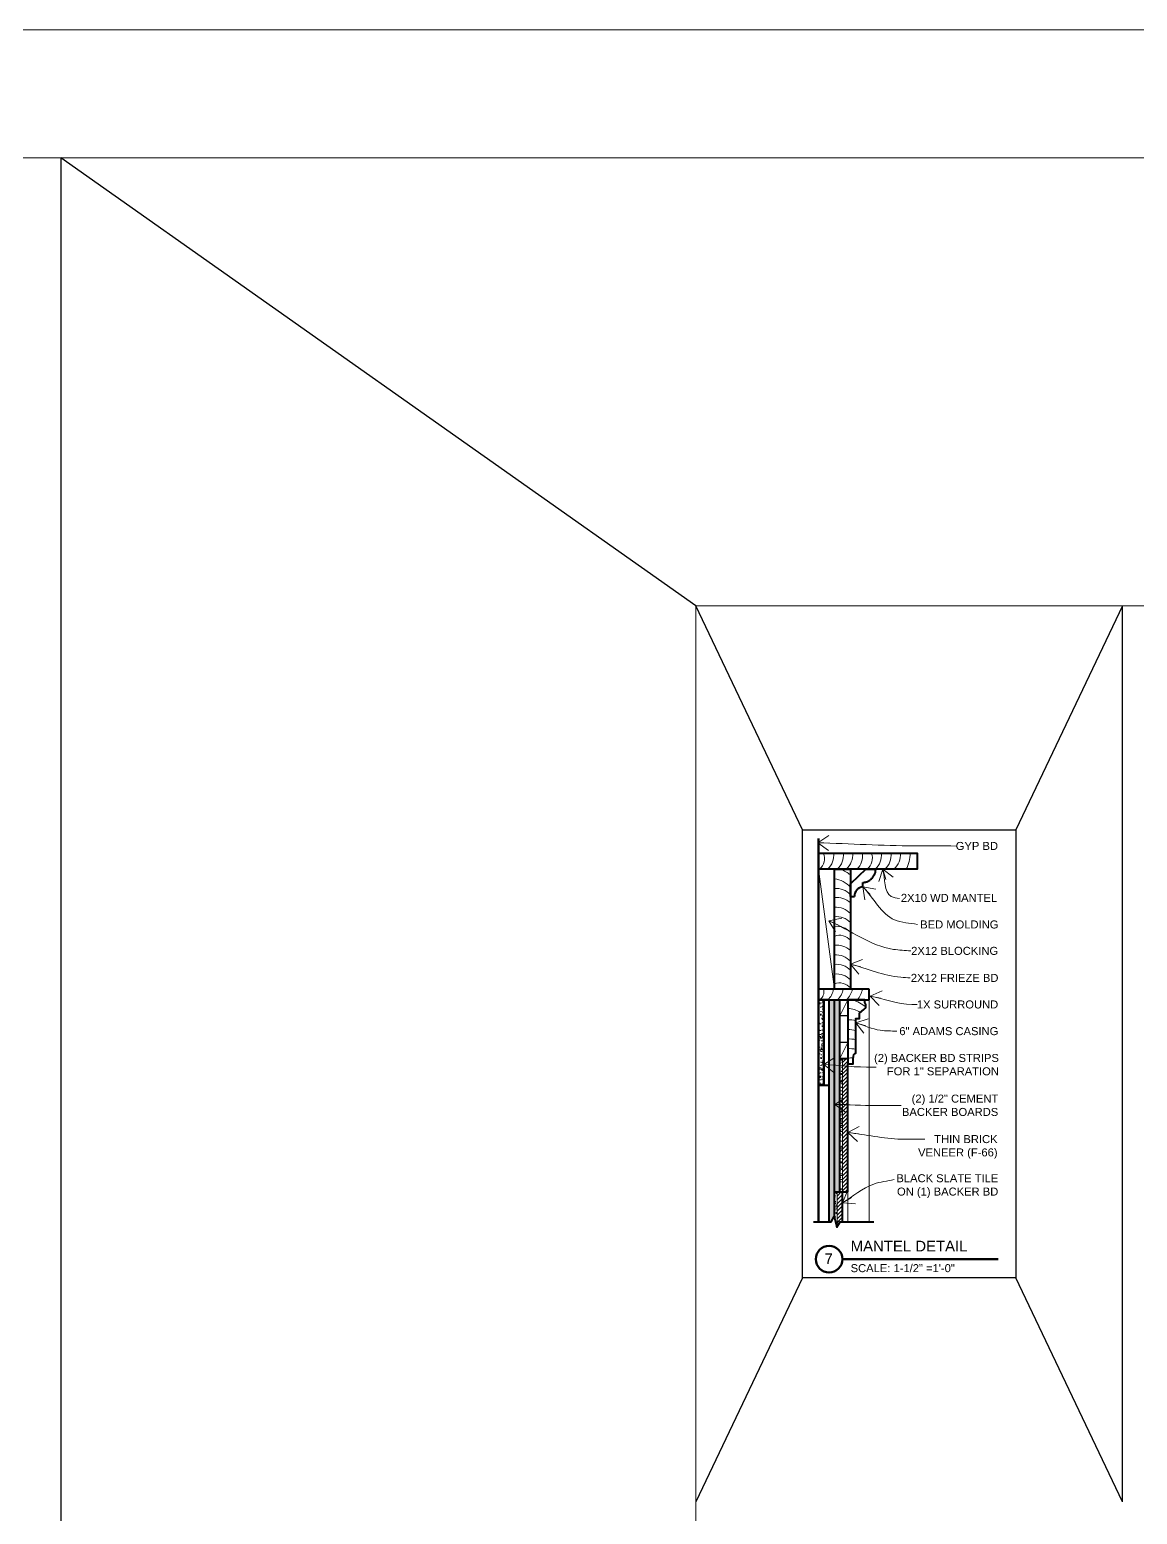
# Model space of a CAD drawing. Header units: inches. Extents: x -4969 to 16721, y 2489 to 24693.
# Drawn here: x 1221.1 to 1324.9, y 3991.3 to 4130.5 of the extents above; entities that cross this region are included whole.
import ezdxf

# ---------------------------------------------------------------- set-up
doc = ezdxf.new("R2010")
doc.units = ezdxf.units.IN
doc.header["$MEASUREMENT"] = 0
doc.layers.get('0').update_dxf_attribs({"lineweight": 5})
doc.layers.add('0-NPLT', color=1, linetype='Continuous', plot=False)
for name, color, linetype, lineweight in [('1', 1, 'Continuous', 9), ('2', 6, 'Continuous', 20), ('3', 3, 'Continuous', 30), ('4', 2, 'Continuous', 40), ('5', 4, 'Continuous', 50), ('A-TEXTx', 7, 'Continuous', 20), ('TB-11x17', 7, 'Continuous', 100)]:
    doc.layers.add(name, color=color, linetype=linetype, lineweight=lineweight)
doc.styles.get("Standard").update_dxf_attribs({"font": 'Arial.ttf'})
doc.dimstyles.get("Standard").update_dxf_attribs({"dimtxt": 3, "dimasz": 2, "dimexe": 0.03125, "dimexo": 0.0625, "dimgap": 0.03125, "dimtad": 0, "dimtoh": 1, "dimdec": 4, "dimlfac": 0.99985, "dimzin": 0, "dimdsep": 46, "dimlunit": 4, "dimtxsty": 'Standard', "dimblk": 'ARCHTICK', "dimblk1": 'ARCHTICK', "dimblk2": 'ARCHTICK', "dimcen": 0.09, "dimclrt": 256, "dimadec": 0, "dimazin": 0, "dimtfac": 1, "dimtdec": 4, "dimtofl": 0, "dimtmove": 0, "dimatfit": 3, "dimfxl": 1, "dimtolj": 1, "dimtzin": 0, "dimarcsym": 0})
pattern_1 = [(45, (571.5, 698), (-0.176776695, 0.176776695), [])]
pattern_2 = [(50, (571.5, 698), (0.71726018, -0.06275213), [0.075, -0.825]), (355, (571.5, 698), (-0.13875133, 0.75219213), [0.06, -0.66]), (100.4514, (571.5598, 697.9948), (0.57850938, 0.68943954), [0.06374019, -0.70114211]), (46.1842, (571.5, 698.2), (1.06724105, -0.16551901), [0.1125, -1.2375]), (96.6356, (571.5889, 698.1862), (0.9346627, 0.97411787), [0.0956103, -1.051713]), (351.1842, (571.5, 698.2), (0.93466195, 0.9741186), [0.09, -0.99]), (21, (571.6, 698.15), (0.59690705, -0.40261889), [0.075, -0.825]), (326, (571.6, 698.15), (0.24331533, 0.72515005), [0.06, -0.66]), (71.4514, (571.64974, 698.11645), (0.84022263, 0.3225305), [0.06374019, -0.70114211]), (37.5, (571.5, 698), (0.012159855, 0.332893854), [0, -0.652, 0, -0.67, 0, -0.6625]), (7.5, (571.5, 698), (0.263069537, 0.394411712), [0, -0.382, 0, -0.637, 0, -0.2525]), (327.5, (571.277, 698), (0.533822436, -0.022554872), [0, -0.25, 0, -0.78, 0, -1.035]), (317.5, (571.177, 698), (0.58318617, 0.10010498), [0, -0.325, 0, -0.518, 0, -0.735])]

# ---------------------------------------------------------------- blocks, each defined once
blk = doc.blocks.new('BORDER 11X17')
at = {"layer": '0-NPLT', "lineweight": 9, "ltscale": 0.1}
blk.add_lwpolyline([(29864.74, -10461.77), (29048.74, -10461.77), (29048.74, -10989.77), (29864.74, -10989.77), (29864.74, -10461.77)], dxfattribs=at)
blk.add_lwpolyline([(29792.74, -10473.77), (29078.74, -10473.77), (29078.74, -10977.77), (29792.74, -10977.77)], close=True, dxfattribs=at)
blk = doc.blocks.new('_ArchTick')
at = {"color": 0, "linetype": 'ByBlock', "lineweight": 0, "const_width": 0.15}
blk.add_lwpolyline([(-0.5, -0.5), (0.5, 0.5)], dxfattribs=at)

msp = doc.modelspace()

# ---------------------------------------------------------------- hatches: boundary and pattern name
at = {"layer": '1', "ltscale": 0.1}
h = msp.add_hatch(dxfattribs=at)
h.set_pattern_fill('AR-CONC', color=256, scale=0.1, style=0)
h.set_pattern_definition(pattern_2)
h.paths.add_polyline_path([(1295.0000785, 4039.5560792), (1295.0000785, 4031.5560792), (1295.5000785, 4031.5560792), (1295.5000785, 4039.5560792)])
h = msp.add_hatch(dxfattribs=at)
h.set_pattern_fill('AR-CONC', color=256, scale=0.1, style=0)
h.set_pattern_definition(pattern_2)
h.paths.add_polyline_path([(1295.5000785, 4031.5560792), (1295.5000785, 4039.5560792), (1295.0000785, 4039.5560792), (1295.0000785, 4031.5560792)])
h = msp.add_hatch(dxfattribs=at)
h.set_pattern_fill('AR-CONC', color=256, scale=0.1, style=0)
h.set_pattern_definition(pattern_2)
h.paths.add_polyline_path([(1296.5000785, 4019.2270213), (1296.5000785, 4039.5560792), (1296.0000785, 4039.5560792), (1296.0000785, 4018.758916), (1296.2034297, 4018.758916), (1296.4921048, 4019.258916)])
h = msp.add_hatch(dxfattribs=at)
h.set_pattern_fill('AR-CONC', color=256, scale=0.1, style=0)
h.set_pattern_definition(pattern_2)
h.paths.add_polyline_path([(1297.0000785, 4021.5560792), (1297.0000785, 4039.5560792), (1296.5000785, 4039.5560792), (1296.5000785, 4021.5560792)])
h = msp.add_hatch(dxfattribs=at)
h.set_pattern_fill('AR-CONC', color=256, scale=0.1, style=0)
h.set_pattern_definition(pattern_2)
h.paths.add_polyline_path([(1297.2500785, 4021.5560792), (1297.2500785, 4034.0560792), (1297.0000785, 4034.0560792), (1297.0000785, 4021.5560792)])
at = {"layer": '1', "ltscale": 0.25}
h = msp.add_hatch(dxfattribs=at)
h.set_pattern_fill('ANSI31', color=256, scale=2, style=0)
h.set_pattern_definition(pattern_1)
h.paths.add_polyline_path([(1297.7500785, 4021.5560792), (1297.7500785, 4033.5560792), (1297.7500785, 4034.0560792), (1297.2500785, 4034.0560792), (1297.2500785, 4021.5560792)])
at = {"layer": '1', "ltscale": 0.1}
h = msp.add_hatch(dxfattribs=at)
h.set_pattern_fill('AR-CONC', color=256, scale=0.1, style=0)
h.set_pattern_definition(pattern_2)
h.paths.add_polyline_path([(1296.7500785, 4018.2727268), (1296.7500785, 4021.5560792), (1296.5000785, 4021.5560792), (1296.5000785, 4019.2270213), (1296.7421048, 4018.258916)])
at = {"layer": '1', "ltscale": 0.25}
h = msp.add_hatch(dxfattribs=at)
h.set_pattern_fill('ANSI31', color=256, scale=2, style=0)
h.set_pattern_definition(pattern_1)
h.paths.add_polyline_path([(1297.2500785, 4018.758916), (1297.2500785, 4021.5560792), (1296.7500785, 4021.5560792), (1296.7500785, 4018.2727268), (1297.0307799, 4018.758916)])

# ---------------------------------------------------------------- linework, layer by layer
at = {"layer": '0-NPLT', "ltscale": 0.25}
for p, q in [((1224.0000785, 4118.5008975), (1224.0000785, 3614.5008975)), ((1283.5000785, 4076.5008975), (1224.0000785, 4118.5008975)), ((1293.5000785, 4055.5008975), (1283.5000785, 4076.5008975)), ((1323.5000785, 4076.5008975), (1313.5000785, 4055.5008975)), ((1323.5000785, 3992.5008975), (1323.5000785, 4076.5008975)), ((1293.5000785, 4013.5008975), (1283.5000785, 3992.5008975)), ((1323.5000785, 3992.5008975), (1313.5000785, 4013.5008975))]:
    msp.add_line(p, q, dxfattribs=at)
at = {"layer": '0-NPLT', "lineweight": 9, "ltscale": 0.1}
msp.add_lwpolyline([(1521.5000785, 4076.5008975), (1283.5000785, 4076.5008975), (1283.5000785, 3908.5008975), (1521.5000785, 3908.5008975)], close=True, dxfattribs=at)
at = {"layer": '0-NPLT', "ltscale": 0.25, "flags": 128}
msp.add_lwpolyline([(1293.5000785, 4013.5008975), (1293.5000785, 4055.5008975), (1313.5000785, 4055.5008975), (1313.5000785, 4013.5008975)], close=True, dxfattribs=at)
at = {"layer": '1', "ltscale": 0.25}
for p, q in [((1295.0000785, 4051.8060792), (1296.5000785, 4040.5560792)), ((1297.0000785, 4038.0560792), (1297.7500785, 4039.5560792)), ((1299.7500785, 4039.5560792), (1299.7500785, 4018.758916)), ((1297.0000785, 4034.0560792), (1297.7500785, 4035.5560792)), ((1297.7500785, 4021.5560792), (1297.7500785, 4018.758916))]:
    msp.add_line(p, q, dxfattribs=at)
for centre, radius, start, end in [((1294.2948259, 4052.8071096), 1.2943343, 309.340347409, 22.674964183), ((1294.6914742, 4053.0870081), 1.7422556, 312.674787646, 7.223488081), ((1295.574845, 4053.1048456), 1.7682715, 312.736403476, 6.534555906), ((1296.3266562, 4053.1811915), 1.8883115, 313.262353477, 3.792153104), ((1297.1828419, 4053.0943105), 1.945696, 318.540324438, 6.248425815), ((1298.7638222, 4052.8071096), 1.2943343, 309.340347409, 22.674964183), ((1299.1604705, 4053.0870081), 1.7422556, 312.674787646, 7.223488081), ((1300.0438413, 4053.1048456), 1.7682715, 312.736403476, 6.534555906), ((1300.7956525, 4053.1811915), 1.8883115, 313.262353477, 3.792153104), ((1300.4661424, 4053.2708312), 3.1256127, 332.054677654, 0.646146992), ((1295.8116704, 4048.6108314), 3.4443221, 50.55280165, 68.076857868), ((1296.1399555, 4048.4400194), 2.5016707, 41.965098926, 81.723346763), ((1296.7069167, 4048.2815545), 1.715807, 41.090224014, 96.923768997), ((1296.7118472, 4047.207839), 1.945696, 48.540324438, 96.248425815), ((1296.6249662, 4046.3516532), 1.8883115, 43.262353477, 93.792153104), ((1296.7013121, 4045.599842), 1.7682715, 42.736403476, 96.534555906), ((1296.7191496, 4044.7164712), 1.7422556, 42.674787646, 97.223488081), ((1296.9990481, 4044.3198229), 1.2943343, 39.340347409, 112.674964183), ((1296.7118472, 4042.7388426), 1.945696, 48.540324438, 96.248425815), ((1296.6249662, 4041.8826569), 1.8883115, 43.262353477, 93.792153104), ((1296.7013121, 4041.1308457), 1.7682715, 42.736403476, 96.534555906), ((1296.7191496, 4040.2474749), 1.7422556, 42.674787646, 97.223488081), ((1294.5969317, 4040.3197039), 0.9229666, 304.171610662, 14.839002027), ((1294.6236213, 4040.8896195), 1.8269847, 313.120880371, 349.480900829), ((1296.9990481, 4039.8508266), 1.2943343, 39.340347409, 112.674964183), ((1295.4640304, 4040.940929), 1.9068385, 313.426702269, 348.356233758), ((1295.9650775, 4041.2124662), 2.3420093, 314.988359325, 343.516469631), ((1297.0757267, 4040.9144119), 2.0724657, 319.048597092, 350.043430417), ((1297.6677469, 4036.4012185), 2.3512333, 57.336197822, 87.993302326), ((1296.9670719, 4035.6869355), 4.0568898, 52.380884445, 72.500898626), ((1297.9618472, 4035.7388426), 1.945696, 73.941027319, 96.248425815), ((1297.8749662, 4034.8826569), 1.8883115, 70.667907201, 93.792153104), ((1297.9513121, 4034.1308457), 1.7682715, 71.920243976, 96.534555906), ((1297.9691496, 4033.2474749), 1.7422556, 72.25768801, 97.223488081), ((1298.2490481, 4032.8508266), 1.2943343, 89.071569363, 112.674964183)]:
    msp.add_arc(centre, radius, start, end, dxfattribs=at)
at = {"layer": '2', "ltscale": 0.25}
msp.add_line((1297.2500785, 4034.0560792), (1297.2500785, 4021.5560792), dxfattribs=at)
at = {"layer": '2'}
msp.add_line((1296.7500785, 4018.2727268), (1296.7500785, 4021.5560792), dxfattribs=at)
at = {"layer": '3', "ltscale": 0.25}
for p, q in [((1297.7500785, 4038.0560792), (1297.0000785, 4038.0560792)), ((1297.7500785, 4035.5560792), (1297.0000785, 4035.5560792))]:
    msp.add_line(p, q, dxfattribs=at)
at = {"layer": '4'}
for p, q in [((1299.4535523, 4051.8060792), (1298.0000785, 4050.4235457)), ((1299.4535523, 4051.8060792), (1300.3759058, 4051.8060792)), ((1298.0000785, 4049.2335398), (1298.0000785, 4050.4235457)), ((1299.1677814, 4050.1589996), (1299.1692239, 4050.5494748)), ((1298.0000785, 4049.2335398), (1298.3786114, 4049.2335398)), ((1299.7500785, 4040.5560792), (1295.0000785, 4040.5560792)), ((1299.7500785, 4039.5560792), (1299.7500785, 4040.5560792)), ((1295.0000785, 4039.5560792), (1299.7500785, 4039.5560792)), ((1296.0000785, 4018.758916), (1296.0000785, 4039.5560792)), ((1296.5000785, 4019.2270213), (1296.5000785, 4039.5560792)), ((1297.0000785, 4021.5560792), (1297.0000785, 4039.5560792)), ((1297.7500785, 4021.5560792), (1297.7500785, 4033.5560792)), ((1297.2500785, 4018.758916), (1297.2500785, 4021.5560792)), ((1297.2500785, 4021.5560792), (1297.7500785, 4021.5560792))]:
    msp.add_line(p, q, dxfattribs=at)
at = {"layer": '4', "ltscale": 0.25}
for p, q in [((1297.0000785, 4034.0560792), (1297.7500785, 4034.0560792)), ((1296.5000785, 4021.5560792), (1297.2500785, 4021.5560792))]:
    msp.add_line(p, q, dxfattribs=at)
at = {"layer": '4', "flags": 128}
for points in [[(1295.0000785, 4053.3060792), (1304.2500785, 4053.3060792), (1304.2500785, 4051.8060792), (1295.0000785, 4051.8060792), (1295.0000785, 4053.3060792)], [(1298.0000785, 4040.5560792), (1296.5000785, 4040.5560792), (1296.5000785, 4051.8060792), (1298.0000785, 4051.8060792), (1298.0000785, 4040.5560792)], [(1295.5000785, 4039.5560792), (1295.0000785, 4039.5560792), (1295.0000785, 4031.5560792), (1295.5000785, 4031.5560792), (1295.5000785, 4039.5560792), (1295.0000785, 4039.5560792)], [(1296.0000785, 4039.5560792), (1295.5000785, 4039.5560792), (1295.5000785, 4031.5560792), (1296.0000785, 4031.5560792), (1296.0000785, 4039.5560792), (1295.5000785, 4039.5560792)], [(1297.7500785, 4039.5560792), (1297.7500785, 4033.5560792), (1298.2500785, 4033.5560792), (1298.2500785, 4033.7296132), (1298.2592637, 4034.0097584), (1298.2791725, 4034.2600405), (1298.3289445, 4034.4355757), (1298.3827551, 4034.5156659), (1298.4273489, 4034.5444151), (1298.4691929, 4034.5522616), (1298.5000785, 4034.5560792), (1298.5000785, 4037.8234588), (1298.8580772, 4037.8234588), (1298.8580772, 4038.315566), (1299.2655435, 4038.6525346), (1299.3851531, 4038.7721442), (1299.4370619, 4038.8620529), (1299.4494163, 4038.9362665), (1299.4494163, 4039.0277296), (1299.4370222, 4039.1240655), (1299.4161877, 4039.2018209), (1299.3818859, 4039.2612333), (1299.3459903, 4039.2886409), (1299.3459903, 4039.5560792), (1297.7500785, 4039.5560792)]]:
    msp.add_lwpolyline(points, dxfattribs=at)
at = {"layer": '4'}
msp.add_lwpolyline([(1294.5411393, 4018.758916), (1296.2034297, 4018.758916), (1296.4921048, 4019.258916), (1296.7421048, 4018.258916), (1297.0307799, 4018.758916), (1300.1924283, 4018.758916)], dxfattribs=at)
msp.add_arc((1299.2667556, 4049.2753955), 0.88913, 96.391172664, 182.698195686, dxfattribs=at)
msp.add_open_spline([(1299.1692239, 4050.5494748), (1299.2930409, 4050.5724254), (1299.4698797, 4050.6065073), (1299.7136524, 4050.7139447), (1299.9253418, 4050.860574), (1300.104322, 4051.0445208), (1300.2482723, 4051.2614241), (1300.3506561, 4051.5097908), (1300.3676625, 4051.6873297), (1300.3759058, 4051.8060792)], degree=3, knots=[0.00922251727, 0.00922251727, 0.00922251727, 0.00922251727, 0.15599743056, 0.29907985379, 0.435083524, 0.56914394097, 0.71039501728, 0.85316887949, 0.99677546723, 0.99677546723, 0.99677546723, 0.99677546723], dxfattribs=at)
at = {"layer": '5'}
msp.add_line((1295.0000785, 4018.758916), (1295.0000785, 4054.6782767), dxfattribs=at)
at = {"layer": '5', "ltscale": 0.1}
msp.add_line((1297.2500785, 4015.2508975), (1311.8589868, 4015.2508975), dxfattribs=at)
msp.add_circle((1296.0000785, 4015.2508975), 1.25, dxfattribs=at)

# ---------------------------------------------------------------- block references
at = {"ltscale": 0.1}
msp.add_blockref('BORDER 11X17', (-28211.7391542, 14592.2729885), dxfattribs=at)

# ---------------------------------------------------------------- texts
at = {"ltscale": 0.1, "char_height": 1}
for s, insert, width, attachment_point in [('{MANTEL DETAIL }', (1298.025053, 4016.979423), 78.053664802, 1), ('7', (1295.9656397, 4015.2938586), 2.787644522, 5)]:
    msp.add_mtext(s, dxfattribs=dict(at, insert=insert, width=width, attachment_point=attachment_point))
at = {"layer": 'A-TEXTx', "ltscale": 0.5, "char_height": 0.75, "attachment_point": 6}
for s, insert in [('{GYP BD}', (1311.8294718, 4053.9813579)), ('{2X10 WD MANTEL}', (1311.7517413, 4049.1155152)), ('{BED MOLDING}', (1311.8720334, 4046.6216919)), ('{2X12 BLOCKING}', (1311.843849, 4044.1469469)), ('{2X12 FRIEZE BD}', (1311.8720113, 4041.620235)), ('{1X SURROUND}', (1311.8498414, 4039.1237746)), ('{6" ADAMS CASING}', (1311.861942, 4036.6209112)), ('{(2) BACKER BD STRIPS\\PFOR 1" SEPARATION}', (1311.9164907, 4033.4841458)), ('{(2) 1/2" CEMENT\\PBACKER BOARDS}', (1311.8527571, 4029.6723501)), ('{THIN BRICK\\PVENEER (F-66)}', (1311.7911426, 4025.7715892)), ('{BLACK SLATE TILE\\PON (1) BACKER BD}', (1311.8574831, 4022.0998979))]:
    msp.add_mtext(s, dxfattribs=dict(at, insert=insert))
at = {"layer": 'TB-11x17', "ltscale": 0.5, "insert": (1298.0198107, 4014.7853058), "char_height": 0.75, "width": 18.269044989, "attachment_point": 1}
msp.add_mtext('{SCALE: 1-1/2" =1\'-0"}', dxfattribs=at)

# ---------------------------------------------------------------- leaders
at = {"layer": 'A-TEXTx', "path_type": 1, "annotation_type": 0, "has_hookline": 1, "hookline_direction": 0}
for points, text_width in [([(1294.9593946, 4054.2860002), (1303.9732166, 4053.9919667), (1307.8971739, 4053.9813579)], 3.8477149), ([(1301.0349503, 4051.8060792), (1301.8241405, 4049.2535902), (1302.5905836, 4049.0549326)], 8.9565143), ([(1299.1677814, 4050.1589996), (1302.1427979, 4047.0562818), (1304.2763208, 4046.6216919)], 7.1930423), ([(1295.9833332, 4046.9767132), (1302.031318, 4044.2947154), (1303.6517826, 4044.1469469)], 8.0566166), ([(1298.0000785, 4042.9016105), (1302.7097401, 4041.6769942), (1303.5904795, 4041.620235)], 8.1236357), ([(1299.8459978, 4039.9140552), (1303.7480037, 4039.123545), (1304.25668, 4039.1237746)], 7.4565143), ([(1298.5000785, 4037.4004453), (1300.8014874, 4036.7084669), (1302.345867, 4036.6209112)], 9.1749659), ([(1295.5000785, 4033.5071868), (1300.0873723, 4033.2481831), (1300.4261971, 4033.2552601)], 11.5840723), ([(1296.5487901, 4029.7654735), (1300.3585285, 4029.6505569), (1302.7508844, 4029.6723501)], 8.8930764), ([(1297.7548152, 4027.1208917), (1302.7564039, 4026.5007083), (1304.9747256, 4026.4972484)], 7.4094475), ([(1297.2500785, 4020.5219315), (1300.1913439, 4022.2977095), (1302.1021424, 4022.7157948)], 9.4169509)]:
    msp.add_leader(points, dimstyle='Standard', override={"dimasz": 1, "dimgap": 0.125, "dimldrblk": 'Open90', "dimlwd": -1}, dxfattribs=dict(at, text_width=text_width))

doc.saveas('drawing.dxf')
